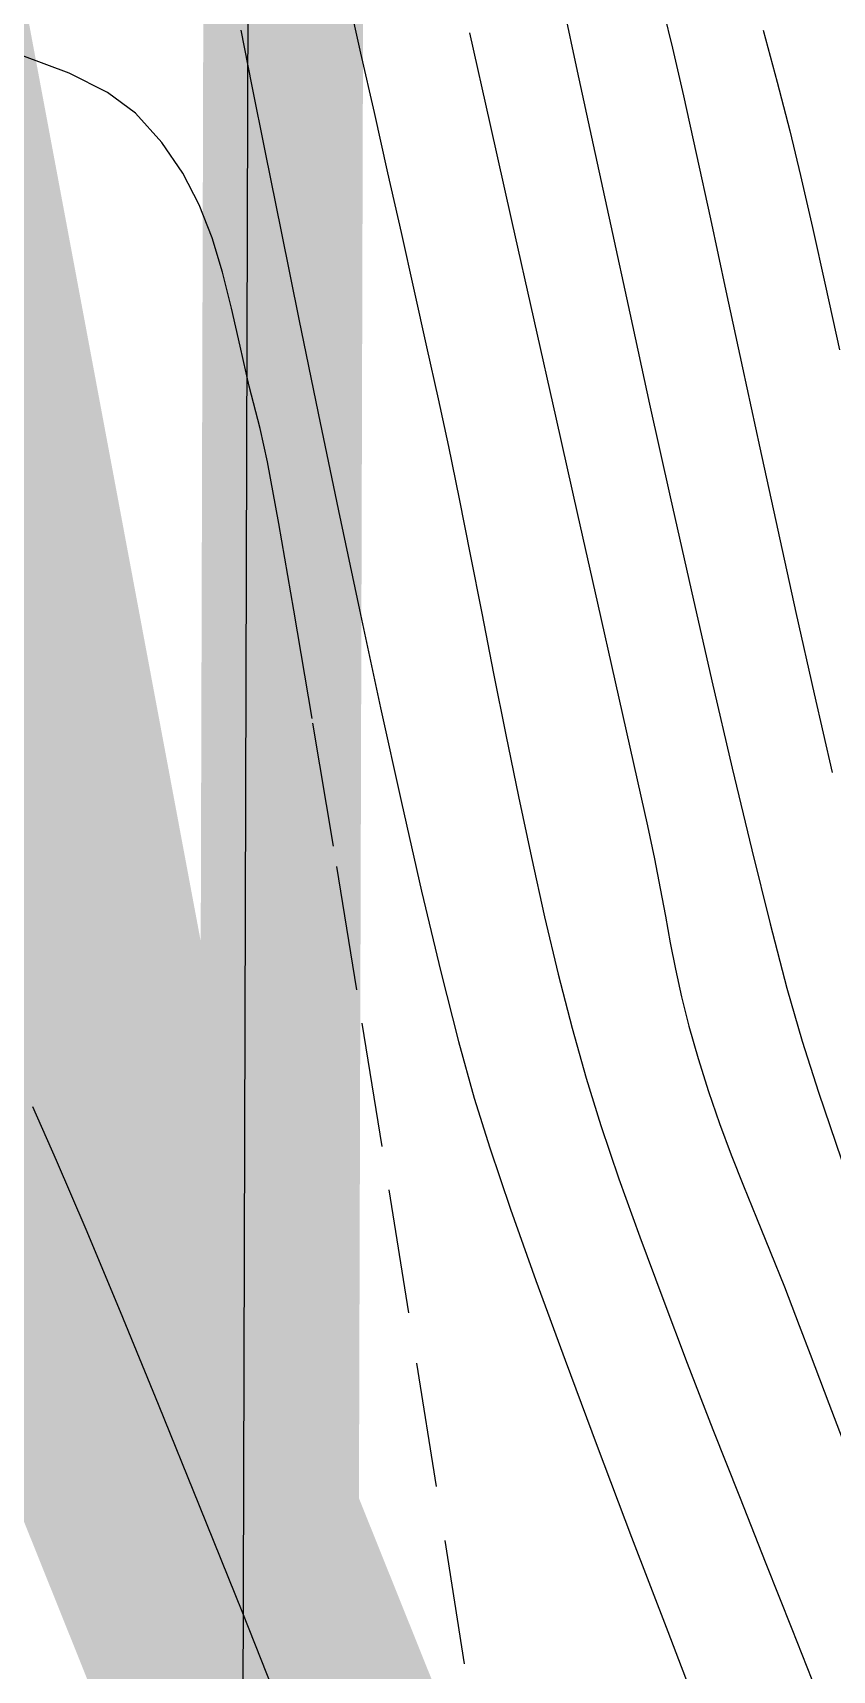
# Model space of a CAD drawing. Header units: feet. Extents: x 26064 to 27719, y 16802 to 28989.
# Drawn here: x 27571.36 to 27591.38, y 17822.44 to 17863.43 of the extents above; entities that cross this region are included whole.
import ezdxf

# ---------------------------------------------------------------- set-up
doc = ezdxf.new("R2010")
doc.units = ezdxf.units.FT
doc.header["$LTSCALE"] = 50
doc.header["$MEASUREMENT"] = 0
for name, pattern in [('DASHED', [0.75, 0.5, -0.25]), ('HIDDEN', [0.375, 0.25, -0.125]), ('HIDN25', [0.0938, 0.0625, -0.0313])]:
    doc.linetypes.add(name, pattern=pattern)
for name, color, linetype in [('CONT-MJR', 160, 'HIDDEN'), ('CONT-MNR', 55, 'HIDN25'), ('DEMO-UTILITY', 1, 'Continuous'), ('FENCES-CHAIN', 6, 'FENCE-CHAIN'), ('WATER', 5, 'Continuous')]:
    doc.layers.add(name, color=color, linetype=linetype)
doc.linetypes.add('FENCE-CHAIN', pattern='A,1,0,[133,ltypeshp.shx,S=0.05,R=0,X=0,Y=0],-0.1', length=1.1)

msp = doc.modelspace()

# ---------------------------------------------------------------- linework, layer by layer
at = {"layer": 'CONT-MJR', "color": 7, "extrusion": (0.971758, 0.235982, 0)}
msp.add_line((27587.15784, 17863.95589, 630), (27587.38057, 17863.03871, 630), dxfattribs=at)
at = {"layer": 'CONT-MJR', "color": 7, "extrusion": (0.974837, 0.222917, 0)}
msp.add_line((27587.38057, 17863.03871, 630), (27587.65413, 17861.84241, 630), dxfattribs=at)
at = {"layer": 'CONT-MJR', "color": 7}
for p, q in [((27587.65413, 17861.84241, 630), (27587.9723, 17860.40576, 630)), ((27588.32889, 17858.76751, 630), (27588.71766, 17856.96645, 630)), ((27588.71766, 17856.96645, 630), (27589.13241, 17855.04134, 630)), ((27589.56692, 17853.03095, 630), (27590.01499, 17850.97406, 630)), ((27590.01499, 17850.97406, 630), (27590.47039, 17848.90942, 630))]:
    msp.add_line(p, q, dxfattribs=at)
at = {"layer": 'CONT-MJR', "color": 7, "extrusion": (0.977122, 0.212682, 0)}
msp.add_line((27587.9723, 17860.40576, 630), (27588.32889, 17858.76751, 630), dxfattribs=at)
at = {"layer": 'CONT-MJR', "color": 7, "extrusion": (0.977431, 0.211256, 0)}
msp.add_line((27589.13241, 17855.04134, 630), (27589.56692, 17853.03095, 630), dxfattribs=at)
at = {"layer": 'CONT-MJR', "color": 7, "extrusion": (0.975717, 0.219037, 0)}
msp.add_line((27590.47039, 17848.90942, 630), (27590.92691, 17846.87581, 630), dxfattribs=at)
at = {"layer": 'CONT-MJR', "color": 7, "extrusion": (0.974582, 0.224031, 0)}
msp.add_line((27590.92691, 17846.87581, 630), (27591.37833, 17844.91201, 630), dxfattribs=at)
at = {"layer": 'CONT-MNR', "color": 7}
for p, q in [((27579.24924, 17864.34816, 627), (27579.5722, 17862.91636, 627)), ((27584.64684, 17864.06563, 629), (27584.99385, 17862.46455, 629)), ((27582.29419, 17863.42538, 628), (27582.80529, 17861.15192, 628)), ((27573.23639, 17861.93387, 626), (27572.27113, 17862.41017, 626)), ((27584.99385, 17862.46455, 629), (27585.39218, 17860.62275, 629)), ((27576.84205, 17862.12627, 626), (27577.18294, 17860.427, 626)), ((27582.80529, 17861.15192, 628), (27583.34986, 17858.7293, 628)), ((27575.11772, 17859.91284, 626), (27574.59602, 17860.67573, 626)), ((27585.39218, 17860.62275, 629), (27585.83296, 17858.58813, 629)), ((27580.24639, 17859.92296, 627), (27580.58356, 17858.42185, 627)), ((27583.34986, 17858.7293, 628), (27583.90987, 17856.23749, 628)), ((27585.83296, 17858.58813, 629), (27586.30731, 17856.40861, 629)), ((27580.58356, 17858.42185, 627), (27580.91141, 17856.95812, 627)), ((27576.33964, 17856.52841, 626), (27576.11348, 17857.43286, 626)), ((27591.21214, 17857.08381, 631), (27591.55881, 17855.48708, 631)), ((27586.30731, 17856.40861, 629), (27586.80635, 17854.13212, 629)), ((27581.22291, 17855.56203, 627), (27581.51103, 17854.26381, 627)), ((27577.05375, 17853.52271, 626), (27576.78457, 17854.57754, 626)), ((27581.76792, 17853.06607, 627), (27582.03576, 17851.75864, 627)), ((27577.52316, 17851.14133, 626), (27577.23672, 17852.68267, 626)), ((27582.03576, 17851.75864, 627), (27582.31411, 17850.36244, 627)), ((27585.50265, 17849.14656, 628), (27585.94447, 17847.17767, 628)), ((27578.36093, 17846.25577, 626), (27577.90169, 17848.97395, 626)), ((27579.54122, 17848.98073, 626), (27580.06952, 17846.52589, 626)), ((27585.94447, 17847.17767, 628), (27586.31174, 17845.53943, 628)), ((27588.36286, 17847.19989, 629), (27588.8719, 17845.01462, 629)), ((27588.8719, 17845.01462, 629), (27589.36125, 17842.97194, 629)), ((27586.75059, 17843.5748, 628), (27586.92504, 17842.75036, 628)), ((27579.47605, 17839.46796, 626), (27578.88951, 17843.06202, 626)), ((27583.84715, 17842.78242, 627), (27584.17877, 17841.29307, 627)), ((27586.92504, 17842.75036, 628), (27587.07074, 17842.00413, 628)), ((27587.07074, 17842.00413, 628), (27587.19978, 17841.31079, 628)), ((27584.17877, 17841.29307, 627), (27584.51765, 17839.86142, 627)), ((27581.57709, 17839.92152, 626), (27582.01854, 17838.17554, 626)), ((27587.45631, 17839.98156, 628), (27587.60801, 17839.29503, 628)), ((27590.24537, 17839.50603, 629), (27590.62238, 17838.17863, 629)), ((27587.79147, 17838.56013, 628), (27588.0188, 17837.75156, 628)), ((27582.01854, 17838.17554, 626), (27582.41181, 17836.75834, 626)), ((27590.62238, 17838.17863, 629), (27591.03015, 17836.90855, 629)), ((27591.03015, 17836.90855, 629), (27591.61384, 17835.21433, 629)), ((27585.58741, 17836.069, 627), (27586.0397, 17834.73737, 627)), ((27572.69913, 17833.46493, 627), (27571.96005, 17835.19493, 627)), ((27583.32715, 17833.97597, 626), (27583.96095, 17832.19167, 626)), ((27573.55769, 17831.40936, 627), (27572.69913, 17833.46493, 627)), ((27589.48528, 17833.75665, 628), (27589.82565, 17832.91946, 628)), ((27589.82565, 17832.91946, 628), (27590.18136, 17832.02908, 628)), ((27590.18136, 17832.02908, 628), (27590.55224, 17831.06816, 628)), ((27574.51277, 17829.08583, 627), (27573.55769, 17831.40936, 627)), ((27590.55224, 17831.06816, 628), (27590.8263, 17830.34451, 628)), ((27584.68866, 17830.20066, 626), (27585.49267, 17828.04446, 626)), ((27575.54138, 17826.55193, 627), (27574.51277, 17829.08583, 627)), ((27591.29506, 17829.10877, 628), (27591.93296, 17827.4278, 628)), ((27582.17424, 17822.59341, 626), (27581.46964, 17827.0363, 626)), ((27576.62054, 17823.86527, 627), (27575.54138, 17826.55193, 627)), ((27589.05221, 17826.78232, 627), (27589.71454, 17825.10962, 627)), ((27586.35536, 17825.76458, 626), (27587.2591, 17823.40256, 626)), ((27589.71454, 17825.10962, 627), (27590.36668, 17823.46891, 627)), ((27577.72728, 17821.08345, 627), (27576.62054, 17823.86527, 627)), ((27590.36668, 17823.46891, 627), (27590.99572, 17821.88558, 627)), ((27582.8799, 17818.12642, 626), (27582.17424, 17822.59341, 626))]:
    msp.add_line(p, q, dxfattribs=at)
at = {"layer": 'CONT-MNR', "color": 7, "extrusion": (0.980529, 0.196374, 0)}
msp.add_line((27576.56945, 17863.48742, 626), (27576.84205, 17862.12627, 626), dxfattribs=at)
at = {"layer": 'CONT-MNR', "color": 7, "extrusion": (0.966205, 0.257776, 0)}
msp.add_line((27589.64921, 17863.48779, 631), (27589.9961, 17862.18757, 631), dxfattribs=at)
at = {"layer": 'CONT-MNR', "color": 7, "extrusion": (0.351629, 0.93614, 0)}
msp.add_line((27572.27113, 17862.41017, 626), (27571.09366, 17862.85245, 626), dxfattribs=at)
at = {"layer": 'CONT-MNR', "color": 7, "extrusion": (0.97553, 0.219866, 0)}
msp.add_line((27579.5722, 17862.91636, 627), (27579.90692, 17861.43121, 627), dxfattribs=at)
at = {"layer": 'CONT-MNR', "color": 7, "extrusion": (0.967908, 0.251305, 0)}
msp.add_line((27589.9961, 17862.18757, 631), (27590.31315, 17860.96643, 631), dxfattribs=at)
at = {"layer": 'CONT-MNR', "color": 7, "extrusion": (0.595831, 0.80311, 0)}
msp.add_line((27573.93742, 17861.41377, 626), (27573.23639, 17861.93387, 626), dxfattribs=at)
at = {"layer": 'CONT-MNR', "color": 7, "extrusion": (0.746117, 0.665815, 0)}
msp.add_line((27574.59602, 17860.67573, 626), (27573.93742, 17861.41377, 626), dxfattribs=at)
at = {"layer": 'CONT-MNR', "color": 7, "extrusion": (0.975595, 0.219578, 0)}
msp.add_line((27579.90692, 17861.43121, 627), (27580.24639, 17859.92296, 627), dxfattribs=at)
at = {"layer": 'CONT-MNR', "color": 7, "extrusion": (0.971299, 0.237863, 0)}
msp.add_line((27590.31315, 17860.96643, 631), (27590.58572, 17859.85342, 631), dxfattribs=at)
at = {"layer": 'CONT-MNR', "color": 7, "extrusion": (0.98027, 0.197664, 0)}
msp.add_line((27577.18294, 17860.427, 626), (27577.58154, 17858.45023, 626), dxfattribs=at)
at = {"layer": 'CONT-MNR', "color": 7, "extrusion": (0.888051, 0.459745, 0)}
msp.add_line((27575.52773, 17859.12087, 626), (27575.11772, 17859.91284, 626), dxfattribs=at)
at = {"layer": 'CONT-MNR', "color": 7, "extrusion": (0.974408, 0.224786, 0)}
msp.add_line((27590.58572, 17859.85342, 631), (27590.88658, 17858.54924, 631), dxfattribs=at)
at = {"layer": 'CONT-MNR', "color": 7, "extrusion": (0.931017, 0.364977, 0)}
msp.add_line((27575.85124, 17858.29561, 626), (27575.52773, 17859.12087, 626), dxfattribs=at)
at = {"layer": 'CONT-MNR', "color": 7, "extrusion": (0.9762, 0.216874, 0)}
msp.add_line((27590.88658, 17858.54924, 631), (27591.21214, 17857.08381, 631), dxfattribs=at)
at = {"layer": 'CONT-MNR', "color": 7, "extrusion": (0.956779, 0.290816, 0)}
msp.add_line((27576.11348, 17857.43286, 626), (27575.85124, 17858.29561, 626), dxfattribs=at)
at = {"layer": 'CONT-MNR', "color": 7, "extrusion": (0.979976, 0.199117, 0)}
msp.add_line((27577.58154, 17858.45023, 626), (27578.02726, 17856.25659, 626), dxfattribs=at)
at = {"layer": 'CONT-MNR', "color": 7, "extrusion": (0.976, 0.217768, 0)}
msp.add_line((27580.91141, 17856.95812, 627), (27581.22291, 17855.56203, 627), dxfattribs=at)
at = {"layer": 'CONT-MNR', "color": 7, "extrusion": (0.975288, 0.22094, 0)}
msp.add_line((27576.55493, 17855.57804, 626), (27576.33964, 17856.52841, 626), dxfattribs=at)
at = {"layer": 'CONT-MNR', "color": 7, "extrusion": (0.979585, 0.201031, 0)}
msp.add_line((27578.02726, 17856.25659, 626), (27578.5095, 17853.9067, 626), dxfattribs=at)
at = {"layer": 'CONT-MNR', "color": 7, "extrusion": (0.975674, 0.219228, 0)}
msp.add_line((27583.90987, 17856.23749, 628), (27584.46735, 17853.75644, 628), dxfattribs=at)
at = {"layer": 'CONT-MNR', "color": 7, "extrusion": (0.974657, 0.223705, 0)}
msp.add_line((27576.78457, 17854.57754, 626), (27576.55493, 17855.57804, 626), dxfattribs=at)
at = {"layer": 'CONT-MNR', "color": 7, "extrusion": (0.977765, 0.209704, 0)}
msp.add_line((27581.51103, 17854.26381, 627), (27581.76792, 17853.06607, 627), dxfattribs=at)
at = {"layer": 'CONT-MNR', "color": 7, "extrusion": (0.976359, 0.216157, 0)}
msp.add_line((27586.80635, 17854.13212, 629), (27587.32121, 17851.80655, 629), dxfattribs=at)
at = {"layer": 'CONT-MNR', "color": 7, "extrusion": (0.979084, 0.203457, 0)}
msp.add_line((27578.5095, 17853.9067, 626), (27579.01769, 17851.46121, 626), dxfattribs=at)
at = {"layer": 'CONT-MNR', "color": 7, "extrusion": (0.975688, 0.219166, 0)}
msp.add_line((27584.46735, 17853.75644, 628), (27585.00427, 17851.36615, 628), dxfattribs=at)
at = {"layer": 'CONT-MNR', "color": 7, "extrusion": (0.977092, 0.212818, 0)}
msp.add_line((27577.23672, 17852.68267, 626), (27577.05375, 17853.52271, 626), dxfattribs=at)
at = {"layer": 'CONT-MNR', "color": 7, "extrusion": (0.975763, 0.218828, 0)}
msp.add_line((27587.32121, 17851.80655, 629), (27587.843, 17849.47984, 629), dxfattribs=at)
at = {"layer": 'CONT-MNR', "color": 7, "extrusion": (0.985089, 0.172045, 0)}
msp.add_line((27577.90169, 17848.97395, 626), (27577.52316, 17851.14133, 626), dxfattribs=at)
at = {"layer": 'CONT-MNR', "color": 7, "extrusion": (0.978444, 0.206512, 0)}
msp.add_line((27579.01769, 17851.46121, 626), (27579.54122, 17848.98073, 626), dxfattribs=at)
at = {"layer": 'CONT-MNR', "color": 7, "extrusion": (0.975707, 0.219081, 0)}
msp.add_line((27585.00427, 17851.36615, 628), (27585.50265, 17849.14656, 628), dxfattribs=at)
at = {"layer": 'CONT-MNR', "color": 7, "extrusion": (0.981146, 0.193268, 0)}
msp.add_line((27582.31411, 17850.36244, 627), (27582.6025, 17848.89842, 627), dxfattribs=at)
at = {"layer": 'CONT-MNR', "color": 7, "extrusion": (0.974977, 0.222307, 0)}
msp.add_line((27587.843, 17849.47984, 629), (27588.36286, 17847.19989, 629), dxfattribs=at)
at = {"layer": 'CONT-MNR', "color": 7, "extrusion": (0.981105, 0.193476, 0)}
msp.add_line((27582.6025, 17848.89842, 627), (27582.90046, 17847.38748, 627), dxfattribs=at)
at = {"layer": 'CONT-MNR', "color": 7, "extrusion": (0.980619, 0.195923, 0)}
msp.add_line((27582.90046, 17847.38748, 627), (27583.20753, 17845.85055, 627), dxfattribs=at)
at = {"layer": 'CONT-MNR', "color": 7, "extrusion": (0.986579, 0.163284, 0)}
msp.add_line((27578.88951, 17843.06202, 626), (27578.36093, 17846.25577, 626), dxfattribs=at)
at = {"layer": 'CONT-MNR', "color": 7, "extrusion": (0.976525, 0.215406, 0)}
msp.add_line((27580.06952, 17846.52589, 626), (27580.59199, 17844.15733, 626), dxfattribs=at)
at = {"layer": 'CONT-MNR', "color": 7, "extrusion": (0.979676, 0.200585, 0)}
msp.add_line((27583.20753, 17845.85055, 627), (27583.52325, 17844.30855, 627), dxfattribs=at)
at = {"layer": 'CONT-MNR', "color": 7, "extrusion": (0.975866, 0.218372, 0)}
msp.add_line((27586.31174, 17845.53943, 628), (27586.58644, 17844.31181, 628), dxfattribs=at)
at = {"layer": 'CONT-MNR', "color": 7, "extrusion": (0.975026, 0.222092, 0)}
msp.add_line((27580.59199, 17844.15733, 626), (27581.09804, 17841.93566, 626), dxfattribs=at)
at = {"layer": 'CONT-MNR', "color": 7, "extrusion": (0.978211, 0.207611, 0)}
msp.add_line((27583.52325, 17844.30855, 627), (27583.84715, 17842.78242, 627), dxfattribs=at)
at = {"layer": 'CONT-MNR', "color": 7, "extrusion": (0.976085, 0.217389, 0)}
msp.add_line((27586.58644, 17844.31181, 628), (27586.75059, 17843.5748, 628), dxfattribs=at)
at = {"layer": 'CONT-MNR', "color": 7, "extrusion": (0.970421, 0.24142, 0)}
msp.add_line((27589.36125, 17842.97194, 629), (27589.82203, 17841.11978, 629), dxfattribs=at)
at = {"layer": 'CONT-MNR', "color": 7, "extrusion": (0.972862, 0.231388, 0)}
msp.add_line((27581.09804, 17841.93566, 626), (27581.57709, 17839.92152, 626), dxfattribs=at)
at = {"layer": 'CONT-MNR', "color": 7, "extrusion": (0.982963, 0.183806, 0)}
msp.add_line((27587.19978, 17841.31079, 628), (27587.32427, 17840.64504, 628), dxfattribs=at)
at = {"layer": 'CONT-MNR', "color": 7, "extrusion": (0.967271, 0.253745, 0)}
msp.add_line((27589.82203, 17841.11978, 629), (27590.24537, 17839.50603, 629), dxfattribs=at)
at = {"layer": 'CONT-MNR', "color": 7, "extrusion": (0.980766, 0.195187, 0)}
msp.add_line((27587.32427, 17840.64504, 628), (27587.45631, 17839.98156, 628), dxfattribs=at)
at = {"layer": 'CONT-MNR', "color": 7, "extrusion": (0.96888, 0.247529, 0)}
msp.add_line((27584.51765, 17839.86142, 627), (27584.86331, 17838.50841, 627), dxfattribs=at)
at = {"layer": 'CONT-MNR', "color": 7, "extrusion": (0.987201, 0.159478, 0)}
msp.add_line((27580.10917, 17835.54882, 626), (27579.47605, 17839.46796, 626), dxfattribs=at)
at = {"layer": 'CONT-MNR', "color": 7, "extrusion": (0.970223, 0.242212, 0)}
msp.add_line((27587.60801, 17839.29503, 628), (27587.79147, 17838.56013, 628), dxfattribs=at)
at = {"layer": 'CONT-MNR', "color": 7, "extrusion": (0.962759, 0.270362, 0)}
msp.add_line((27584.86331, 17838.50841, 627), (27585.21531, 17837.25495, 627), dxfattribs=at)
at = {"layer": 'CONT-MNR', "color": 7, "extrusion": (0.953952, 0.299961, 0)}
msp.add_line((27588.0188, 17837.75156, 628), (27588.2802, 17836.92025, 628), dxfattribs=at)
at = {"layer": 'CONT-MNR', "color": 7, "extrusion": (0.954138, 0.299366, 0)}
msp.add_line((27585.21531, 17837.25495, 627), (27585.58741, 17836.069, 627), dxfattribs=at)
at = {"layer": 'CONT-MNR', "color": 7, "extrusion": (0.953688, 0.300797, 0)}
msp.add_line((27582.41181, 17836.75834, 626), (27582.8049, 17835.51204, 626), dxfattribs=at)
at = {"layer": 'CONT-MNR', "color": 7, "extrusion": (0.944496, 0.328524, 0)}
msp.add_line((27588.2802, 17836.92025, 628), (27588.5577, 17836.12244, 628), dxfattribs=at)
at = {"layer": 'CONT-MNR', "color": 7, "extrusion": (0.914308, 0.40502, 0)}
msp.add_line((27571.96005, 17835.19493, 627), (27571.36343, 17836.54175, 627), dxfattribs=at)
at = {"layer": 'CONT-MNR', "color": 7, "extrusion": (0.936197, 0.351475, 0)}
msp.add_line((27588.5577, 17836.12244, 628), (27588.85115, 17835.3408, 628), dxfattribs=at)
at = {"layer": 'CONT-MNR', "color": 7, "extrusion": (0.987393, 0.158288, 0)}
msp.add_line((27580.7775, 17831.37986, 626), (27580.10917, 17835.54882, 626), dxfattribs=at)
at = {"layer": 'CONT-MNR', "color": 7, "extrusion": (0.946775, 0.321897, 0)}
msp.add_line((27582.8049, 17835.51204, 626), (27583.32715, 17833.97597, 626), dxfattribs=at)
at = {"layer": 'CONT-MNR', "color": 7, "extrusion": (0.930059, 0.367411, 0)}
msp.add_line((27588.85115, 17835.3408, 628), (27589.1604, 17834.55798, 628), dxfattribs=at)
at = {"layer": 'CONT-MNR', "color": 7, "extrusion": (0.94153, 0.33693, 0)}
msp.add_line((27586.0397, 17834.73737, 627), (27586.55928, 17833.28543, 627), dxfattribs=at)
at = {"layer": 'CONT-MNR', "color": 7, "extrusion": (0.926731, 0.375726, 0)}
msp.add_line((27589.1604, 17834.55798, 628), (27589.48528, 17833.75665, 628), dxfattribs=at)
at = {"layer": 'CONT-MNR', "color": 7, "extrusion": (0.937542, 0.347871, 0)}
msp.add_line((27586.55928, 17833.28543, 627), (27587.13324, 17831.73857, 627), dxfattribs=at)
at = {"layer": 'CONT-MNR', "color": 7, "extrusion": (0.93923, 0.343287, 0)}
msp.add_line((27583.96095, 17832.19167, 626), (27584.68866, 17830.20066, 626), dxfattribs=at)
at = {"layer": 'CONT-MNR', "color": 7, "extrusion": (0.934556, 0.355817, 0)}
msp.add_line((27587.13324, 17831.73857, 627), (27587.74865, 17830.12218, 627), dxfattribs=at)
at = {"layer": 'CONT-MNR', "color": 7, "extrusion": (0.98754, 0.157365, 0)}
msp.add_line((27581.46964, 17827.0363, 626), (27580.7775, 17831.37986, 626), dxfattribs=at)
at = {"layer": 'CONT-MNR', "color": 7, "extrusion": (0.934989, 0.354678, 0)}
msp.add_line((27590.8263, 17830.34451, 628), (27591.29506, 17829.10877, 628), dxfattribs=at)
at = {"layer": 'CONT-MNR', "color": 7, "extrusion": (0.932346, 0.361566, 0)}
msp.add_line((27587.74865, 17830.12218, 627), (27588.39261, 17828.46164, 627), dxfattribs=at)
at = {"layer": 'CONT-MNR', "color": 7, "extrusion": (0.930776, 0.36559, 0)}
msp.add_line((27588.39261, 17828.46164, 627), (27589.05221, 17826.78232, 627), dxfattribs=at)
at = {"layer": 'CONT-MNR', "color": 7, "extrusion": (0.935282, 0.353904, 0)}
msp.add_line((27585.49267, 17828.04446, 626), (27586.35536, 17825.76458, 626), dxfattribs=at)
at = {"layer": 'CONT-MNR', "color": 7, "extrusion": (0.932944, 0.360023, 0)}
msp.add_line((27587.2591, 17823.40256, 626), (27588.18628, 17820.99992, 626), dxfattribs=at)
at = {"layer": 'DEMO-UTILITY', "color": 1, "linetype": 'DASHED', "const_width": 4}
msp.add_lwpolyline([(27139.07639, 16837.55616), (27136.77996, 16836.40038), (27176.86763, 16836.40038), (27177.08777, 16899.81834), (27306.13781, 16899.37037), (27307.17391, 17114.23636), (27497.1933, 17113.50827), (27496.89571, 17057.7123), (27575.39252, 17057.1509), (27578.04835, 18013.41051), (27578.04835, 18043.90918), (26750.68492, 18040.58724), (26748.26576, 18022.94146), (26393.41176, 18022.94146)], dxfattribs=at)
at = {"layer": 'FENCES-CHAIN', "color": 7, "ltscale": 0.5}
msp.add_line((27577.18074, 18012.41307), (27574.39252, 17057.15382), dxfattribs=at)
msp.add_line((27577.18074, 18012.41307), (27574.39252, 17057.15382), dxfattribs=at)
msp.add_line((27577.18074, 18012.41307), (27574.39252, 17057.15382), dxfattribs=at)
at = {"layer": 'WATER', "color": 5, "linetype": 'Continuous', "const_width": 8, "elevation": 625, "flags": 128}
msp.add_lwpolyline([(27618.35549, 18036.3866), (27600.58754, 17994.82642), (27569.90643, 17960.42963), (27564.97689, 17953.33784), (27564.10413, 17945.70614), (27560.80611, 17886.26907), (27564.10669, 17876.67357), (27565.60697, 17872.17568), (27573.13702, 17831.92907), (27591.15263, 17787.04977), (27632.0139, 17719.43356), (27672.2278, 17660.66565), (27700.39955, 17613.74317)], dxfattribs=at)

doc.saveas('drawing.dxf')
